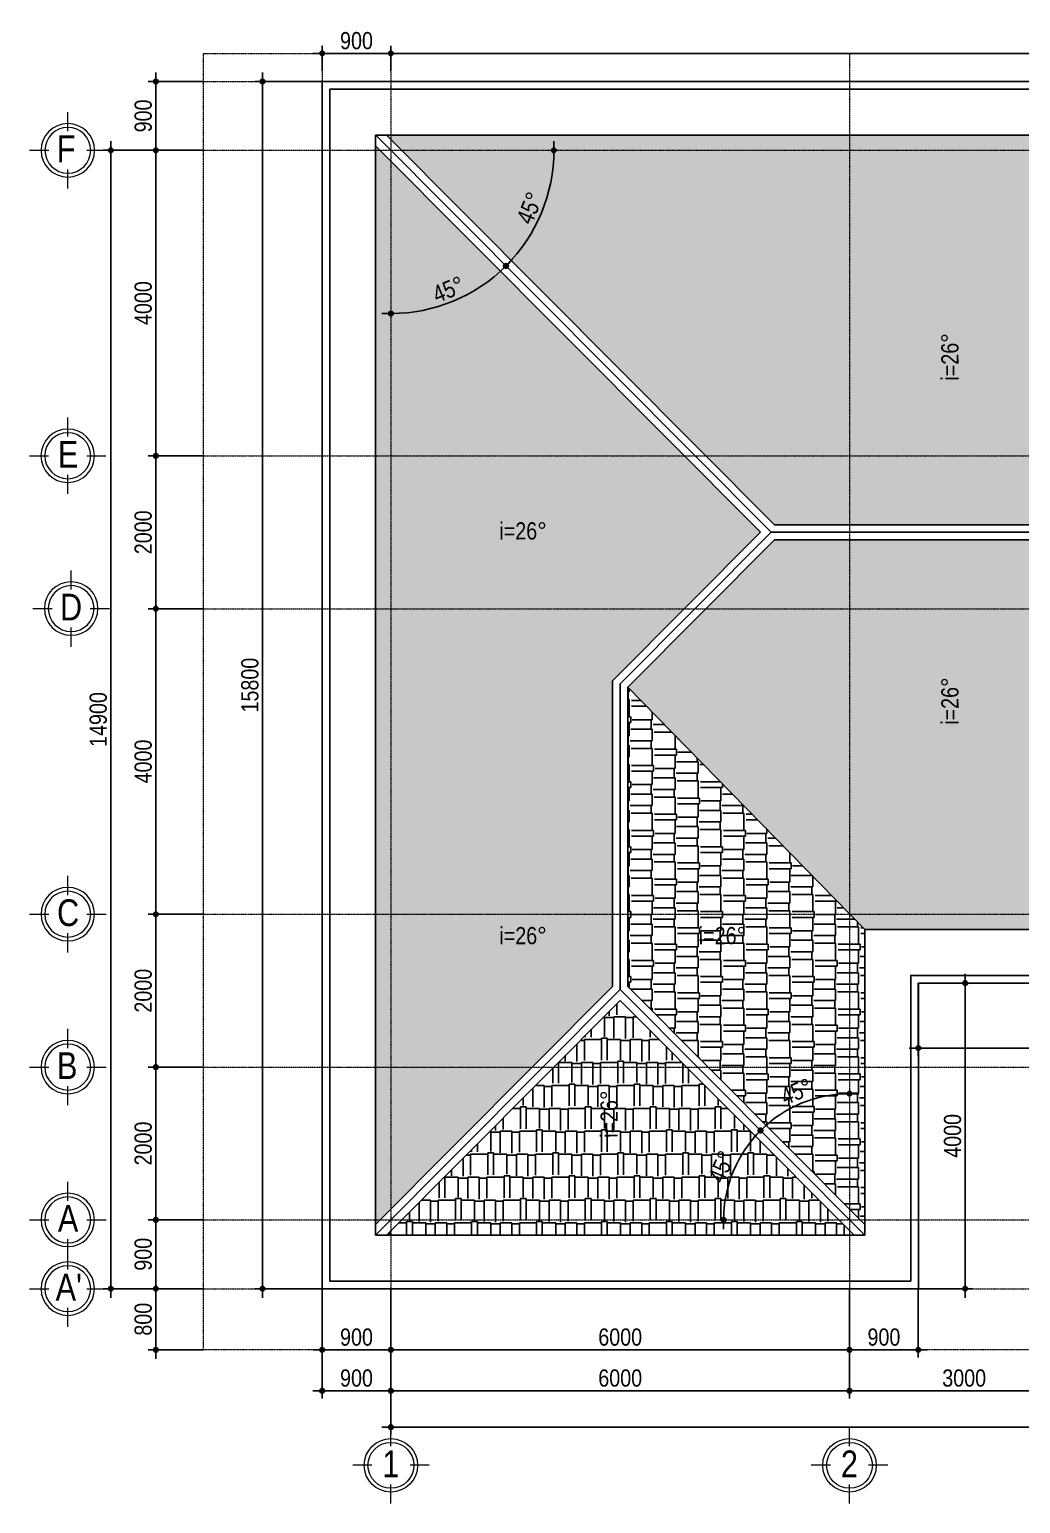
# Model space of a CAD drawing. Extents: x -79995 to 347433, y -157641 to 104789.
# Drawn here: x -17830 to -4865, y 85495 to 104789 of the extents above; entities that cross this region are included whole.
import ezdxf
from ezdxf.enums import TextEntityAlignment as Align

# ---------------------------------------------------------------- set-up
doc = ezdxf.new("R2010")
doc.units = 0
doc.linetypes.add('ACAD_ISO10W100', pattern=[18, 12, -3, 0, -3])
doc.layers.get('0').update_dxf_attribs({"color": 255, "linetype": 'CONTINUOUS'})
doc.layers.get('DEFPOINTS').update_dxf_attribs({"linetype": 'CONTINUOUS'})
for name, color, linetype in [('009', 251, 'CONTINUOUS'), ('DIM', 1, 'CONTINUOUS'), ('HATCHNGOI', 22, 'CONTINUOUS'), ('TAGS', 60, 'CONTINUOUS'), ('TEXT', 7, 'CONTINUOUS'), ('TUONG', 131, 'CONTINUOUS')]:
    doc.layers.add(name, color=color, linetype=linetype)
for name, color, linetype, lineweight in [('NET-THAY', 2, 'CONTINUOUS', 13), ('TEN TRUC', 3, 'CONTINUOUS', 18), ('TRUC', 24, 'CONTINUOUS', 0)]:
    doc.layers.add(name, color=color, linetype=linetype, lineweight=lineweight)
doc.styles.add('HEL-CONDENSE', font='')
doc.styles.add('HELVECONDENSE', font='')
doc.styles.get("Standard").update_dxf_attribs({"font": '', "height": 25})
doc.styles.add('VNI-HELVE-CONDENSEN', font='')
doc.styles.get('HEL-CONDENSE').set_extended_font_data('VNI-Helve-Condense')
doc.styles.get('HELVECONDENSE').set_extended_font_data('VNI-Helve-Condense')
doc.styles.get('Standard').set_extended_font_data('VNI-Helve-Condense')
doc.styles.get('VNI-HELVE-CONDENSEN').set_extended_font_data('VNI-Helve-Condense')
doc.dimstyles.new('D100', dxfattribs={"dimtxt": 225, "dimasz": 1.2, "dimexe": 100, "dimexo": 0, "dimgap": 50, "dimtad": 1, "dimdec": 0, "dimzin": 13, "dimdsep": 46, "dimtxsty": 'HEL-CONDENSE', "dimblk": 'D50', "dimcen": 0, "dimclrd": 1, "dimclre": 1, "dimclrt": 7, "dimadec": 0, "dimazin": 0, "dimtfac": 1, "dimtdec": 0, "dimtmove": 0, "dimatfit": 3, "dimldrblk": 'D50', "dimfxl": 1, "dimtolj": 1, "dimtzin": 13, "dimarcsym": 0})
doc.dimstyles.get("Standard").update_dxf_attribs({"dimtxt": 0.18, "dimasz": 0.18, "dimexe": 0.18, "dimexo": 0.0625, "dimgap": 0.09, "dimtad": 0, "dimtih": 1, "dimtoh": 1, "dimdec": 4, "dimzin": 0, "dimdsep": 46, "dimtxsty": 'Standard', "dimcen": 0.09, "dimadec": 0, "dimazin": 0, "dimtfac": 1, "dimtdec": 4, "dimtofl": 0, "dimtmove": 0, "dimatfit": 3, "dimfxl": 1, "dimtolj": 1, "dimtzin": 0, "dimarcsym": 0})
pattern_1 = [(180, (-1056383.75, 357066.5), (-637.5, -300), [150, -125, 175, -75, 225, -100]), (180, (-1056533.75, 357054), (-637.5, -300), [125, -475, 100, -150]), (180, (-1056833.75, 357085.24), (-637.5, -300), [75, -775]), (270, (-1056383.75, 357066.5), (212.5, -300), [287.5, -912.5]), (270, (-1056533.75, 357066.5), (212.5, -300), [281.25, -918.75]), (270, (-1056658.75, 357066.5), (212.5, -300), [262.5, -937.5]), (270, (-1056833.75, 357085.24), (212.5, -300), [287.5, -912.5]), (270, (-1056908.75, 357085.24), (212.5, -300), [287.5, -912.5]), (270, (-1057133.75, 357066.5), (212.5, -300), [275, -925])]
pattern_2 = [(90, (-1056383.75, 357066.5), (-300, 637.5), [150, -125, 175, -75, 225, -100]), (90, (-1056396.25, 357216.5), (-300, 637.5), [125, -475, 100, -150]), (90, (-1056365, 357516.5), (-300, 637.5), [75, -775]), (180, (-1056383.75, 357066.5), (-300, -212.5), [287.5, -912.5]), (180, (-1056383.75, 357216.5), (-300, -212.5), [281.25, -918.75]), (180, (-1056383.75, 357341.5), (-300, -212.5), [262.5, -937.5]), (180, (-1056365, 357516.5), (-300, -212.5), [287.5, -912.5]), (180, (-1056365, 357591.5), (-300, -212.5), [287.5, -912.5]), (180, (-1056383.75, 357816.5), (-300, -212.5), [275, -925])]

# ---------------------------------------------------------------- blocks, each defined once
blk = doc.blocks.new('D50')
at = {"layer": 'DIM'}
blk.add_hatch(color=256, dxfattribs=at).paths.add_polyline_path([(25, 0, 1), (-25, 0, 1)])
blk.add_line((25, 0), (100, 0), dxfattribs=at)
blk.add_circle((0, 0), 25, dxfattribs=at)
blk = doc.blocks.new('*D378')
at = {"layer": 'DEFPOINTS', "color": 0, "transparency": 16777216}
for p in [(-13102, 87616), (-7102, 87616), (-7102, 86971)]:
    blk.add_point(p, dxfattribs=at)
at = {"layer": 'DIM', "color": 1, "lineweight": -2, "transparency": 16777216}
for p, q in [((-13102, 87616), (-13102, 86871)), ((-7102, 87616), (-7102, 86871)), ((-13100, 86971), (-7103, 86971))]:
    blk.add_line(p, q, dxfattribs=at)
at = {"layer": 'DIM', "color": 1, "lineweight": -2, "transparency": 16777216, "xscale": 1.199999999999999, "yscale": 1.199999999999999, "zscale": 1.199999999999999, "rotation": 180}
blk.add_blockref('D50', (-13102, 86971), dxfattribs=at)
at = {"layer": 'DIM', "color": 1, "lineweight": -2, "transparency": 16777216, "xscale": 1.199999999999999, "yscale": 1.199999999999999, "zscale": 1.199999999999999}
blk.add_blockref('D50', (-7102, 86971), dxfattribs=at)
at = {"layer": 'DIM', "color": 7, "transparency": 16777216, "insert": (-10102, 87136), "char_height": 225, "attachment_point": 5, "style": 'HEL-CONDENSE'}
blk.add_mtext('\\A1;6000', dxfattribs=at)
blk = doc.blocks.new('*D379')
at = {"layer": 'DEFPOINTS', "color": 0, "transparency": 16777216}
for p in [(-7102, 87616), (-4102, 87616), (-4102, 86971)]:
    blk.add_point(p, dxfattribs=at)
at = {"layer": 'DIM', "color": 1, "lineweight": -2, "transparency": 16777216}
for p, q in [((-7102, 87616), (-7102, 86871)), ((-4102, 87616), (-4102, 86871)), ((-7100, 86971), (-4103, 86971))]:
    blk.add_line(p, q, dxfattribs=at)
at = {"layer": 'DIM', "color": 1, "lineweight": -2, "transparency": 16777216, "xscale": 1.199999999999999, "yscale": 1.199999999999999, "zscale": 1.199999999999999, "rotation": 180}
blk.add_blockref('D50', (-7102, 86971), dxfattribs=at)
at = {"layer": 'DIM', "color": 1, "lineweight": -2, "transparency": 16777216, "xscale": 1.199999999999999, "yscale": 1.199999999999999, "zscale": 1.199999999999999}
blk.add_blockref('D50', (-4102, 86971), dxfattribs=at)
at = {"layer": 'DIM', "color": 7, "transparency": 16777216, "insert": (-5602, 87136), "char_height": 225, "attachment_point": 5, "style": 'HEL-CONDENSE'}
blk.add_mtext('\\A1;3000', dxfattribs=at)
blk = doc.blocks.new('*D385')
at = {"layer": 'DEFPOINTS', "color": 0, "transparency": 16777216}
for p in [(-13102, 87616), (19898, 87616), (19898, 86495)]:
    blk.add_point(p, dxfattribs=at)
at = {"layer": 'DIM', "color": 1, "lineweight": -2, "transparency": 16777216}
for p, q in [((-13102, 87616), (-13102, 86395)), ((19898, 87616), (19898, 86395)), ((-13100, 86495), (19897, 86495))]:
    blk.add_line(p, q, dxfattribs=at)
at = {"layer": 'DIM', "color": 1, "lineweight": -2, "transparency": 16777216, "xscale": 1.199999999999999, "yscale": 1.199999999999999, "zscale": 1.199999999999999, "rotation": 180}
blk.add_blockref('D50', (-13102, 86495), dxfattribs=at)
at = {"layer": 'DIM', "color": 1, "lineweight": -2, "transparency": 16777216, "xscale": 1.199999999999999, "yscale": 1.199999999999999, "zscale": 1.199999999999999}
blk.add_blockref('D50', (19898, 86495), dxfattribs=at)
at = {"layer": 'DIM', "color": 7, "transparency": 16777216, "insert": (3398, 86660), "char_height": 225, "attachment_point": 5, "style": 'HEL-CONDENSE'}
blk.add_mtext('\\A1;33000', dxfattribs=at)
blk = doc.blocks.new('A$C206177D3')
at = {"layer": 'TEN TRUC', "ltscale": 1000}
for p, q in [((-37, 240), (-37, 490)), ((-287, -10), (-537, -10)), ((463, -10), (213, -10)), ((-37, -510), (-37, -260))]:
    blk.add_line(p, q, dxfattribs=at)
blk.add_circle((-37, -10), 350, dxfattribs=at)
at = {"layer": 'TEN TRUC', "color": 254, "ltscale": 1000}
blk.add_circle((-37, -10), 300, dxfattribs=at)
blk = doc.blocks.new('*D386')
at = {"layer": 'DEFPOINTS', "color": 0, "transparency": 16777216}
for p in [(-15556, 103207), (-16177, 99207), (-15556, 99207)]:
    blk.add_point(p, dxfattribs=at)
at = {"layer": 'DIM', "color": 1, "lineweight": -2, "transparency": 16777216}
for p, q in [((-15556, 103207), (-16277, 103207)), ((-16177, 103206), (-16177, 99208)), ((-15556, 99207), (-16277, 99207))]:
    blk.add_line(p, q, dxfattribs=at)
at = {"layer": 'DIM', "color": 1, "lineweight": -2, "transparency": 16777216, "xscale": 1.199999999999999, "yscale": 1.199999999999999, "zscale": 1.199999999999999}
for p, rotation in [((-16177, 103207), 90), ((-16177, 99207), 270)]:
    blk.add_blockref('D50', p, dxfattribs=dict(at, rotation=rotation))
at = {"layer": 'DIM', "color": 7, "transparency": 16777216, "insert": (-16342, 101207), "char_height": 225, "attachment_point": 5, "rotation": 90, "style": 'HEL-CONDENSE'}
blk.add_mtext('\\A1;4000', dxfattribs=at)
blk = doc.blocks.new('*D387')
at = {"layer": 'DEFPOINTS', "color": 0, "transparency": 16777216}
for p in [(-15556, 99207), (-16177, 97207), (-15556, 97207)]:
    blk.add_point(p, dxfattribs=at)
at = {"layer": 'DIM', "color": 1, "lineweight": -2, "transparency": 16777216}
for p, q in [((-15556, 99207), (-16277, 99207)), ((-16177, 99206), (-16177, 97208)), ((-15556, 97207), (-16277, 97207))]:
    blk.add_line(p, q, dxfattribs=at)
at = {"layer": 'DIM', "color": 1, "lineweight": -2, "transparency": 16777216, "xscale": 1.199999999999999, "yscale": 1.199999999999999, "zscale": 1.199999999999999}
for p, rotation in [((-16177, 99207), 90), ((-16177, 97207), 270)]:
    blk.add_blockref('D50', p, dxfattribs=dict(at, rotation=rotation))
at = {"layer": 'DIM', "color": 7, "transparency": 16777216, "insert": (-16342, 98207), "char_height": 225, "attachment_point": 5, "rotation": 90, "style": 'HEL-CONDENSE'}
blk.add_mtext('\\A1;2000', dxfattribs=at)
blk = doc.blocks.new('*D388')
at = {"layer": 'DEFPOINTS', "color": 0, "transparency": 16777216}
for p in [(-15556, 97207), (-16177, 93207), (-15556, 93207)]:
    blk.add_point(p, dxfattribs=at)
at = {"layer": 'DIM', "color": 1, "lineweight": -2, "transparency": 16777216}
for p, q in [((-15556, 97207), (-16277, 97207)), ((-16177, 97206), (-16177, 93208)), ((-15556, 93207), (-16277, 93207))]:
    blk.add_line(p, q, dxfattribs=at)
at = {"layer": 'DIM', "color": 1, "lineweight": -2, "transparency": 16777216, "xscale": 1.199999999999999, "yscale": 1.199999999999999, "zscale": 1.199999999999999}
for p, rotation in [((-16177, 97207), 90), ((-16177, 93207), 270)]:
    blk.add_blockref('D50', p, dxfattribs=dict(at, rotation=rotation))
at = {"layer": 'DIM', "color": 7, "transparency": 16777216, "insert": (-16342, 95207), "char_height": 225, "attachment_point": 5, "rotation": 90, "style": 'HEL-CONDENSE'}
blk.add_mtext('\\A1;4000', dxfattribs=at)
blk = doc.blocks.new('*D389')
at = {"layer": 'DEFPOINTS', "color": 0, "transparency": 16777216}
for p in [(-15556, 93207), (-16177, 91207), (-15556, 91207)]:
    blk.add_point(p, dxfattribs=at)
at = {"layer": 'DIM', "color": 1, "lineweight": -2, "transparency": 16777216}
for p, q in [((-15556, 93207), (-16277, 93207)), ((-16177, 93206), (-16177, 91208)), ((-15556, 91207), (-16277, 91207))]:
    blk.add_line(p, q, dxfattribs=at)
at = {"layer": 'DIM', "color": 1, "lineweight": -2, "transparency": 16777216, "xscale": 1.199999999999999, "yscale": 1.199999999999999, "zscale": 1.199999999999999}
for p, rotation in [((-16177, 93207), 90), ((-16177, 91207), 270)]:
    blk.add_blockref('D50', p, dxfattribs=dict(at, rotation=rotation))
at = {"layer": 'DIM', "color": 7, "transparency": 16777216, "insert": (-16342, 92207), "char_height": 225, "attachment_point": 5, "rotation": 90, "style": 'HEL-CONDENSE'}
blk.add_mtext('\\A1;2000', dxfattribs=at)
blk = doc.blocks.new('*D390')
at = {"layer": 'DEFPOINTS', "color": 0, "transparency": 16777216}
for p in [(-16765, 103207), (-15556, 103207), (-15556, 88307)]:
    blk.add_point(p, dxfattribs=at)
at = {"layer": 'DIM', "color": 1, "lineweight": -2, "transparency": 16777216}
for p, q in [((-15556, 103207), (-16865, 103207)), ((-16765, 88308), (-16765, 103206)), ((-15556, 88307), (-16865, 88307))]:
    blk.add_line(p, q, dxfattribs=at)
at = {"layer": 'DIM', "color": 1, "lineweight": -2, "transparency": 16777216, "xscale": 1.199999999999999, "yscale": 1.199999999999999, "zscale": 1.199999999999999}
for p, rotation in [((-16765, 103207), 90), ((-16765, 88307), 270)]:
    blk.add_blockref('D50', p, dxfattribs=dict(at, rotation=rotation))
at = {"layer": 'DIM', "color": 7, "transparency": 16777216, "insert": (-16930, 95757), "char_height": 225, "attachment_point": 5, "rotation": 90, "style": 'HEL-CONDENSE'}
blk.add_mtext('\\A1;14900', dxfattribs=at)
blk = doc.blocks.new('*D391')
at = {"layer": 'DEFPOINTS', "color": 0, "transparency": 16777216}
for p in [(-15556, 91207), (-16177, 89207), (-15556, 89207)]:
    blk.add_point(p, dxfattribs=at)
at = {"layer": 'DIM', "color": 1, "lineweight": -2, "transparency": 16777216}
for p, q in [((-15556, 91207), (-16277, 91207)), ((-16177, 91206), (-16177, 89208)), ((-15556, 89207), (-16277, 89207))]:
    blk.add_line(p, q, dxfattribs=at)
at = {"layer": 'DIM', "color": 1, "lineweight": -2, "transparency": 16777216, "xscale": 1.199999999999999, "yscale": 1.199999999999999, "zscale": 1.199999999999999}
for p, rotation in [((-16177, 91207), 90), ((-16177, 89207), 270)]:
    blk.add_blockref('D50', p, dxfattribs=dict(at, rotation=rotation))
at = {"layer": 'DIM', "color": 7, "transparency": 16777216, "insert": (-16342, 90207), "char_height": 225, "attachment_point": 5, "rotation": 90, "style": 'HEL-CONDENSE'}
blk.add_mtext('\\A1;2000', dxfattribs=at)
blk = doc.blocks.new('*D392')
at = {"layer": 'DEFPOINTS', "color": 0, "transparency": 16777216}
for p in [(-15556, 89207), (-16177, 88307), (-15556, 88307)]:
    blk.add_point(p, dxfattribs=at)
at = {"layer": 'DIM', "color": 1, "lineweight": -2, "transparency": 16777216}
for p, q in [((-15556, 89207), (-16277, 89207)), ((-16177, 89206), (-16177, 88308)), ((-15556, 88307), (-16277, 88307))]:
    blk.add_line(p, q, dxfattribs=at)
at = {"layer": 'DIM', "color": 1, "lineweight": -2, "transparency": 16777216, "xscale": 1.199999999999999, "yscale": 1.199999999999999, "zscale": 1.199999999999999}
for p, rotation in [((-16177, 89207), 90), ((-16177, 88307), 270)]:
    blk.add_blockref('D50', p, dxfattribs=dict(at, rotation=rotation))
at = {"layer": 'DIM', "color": 7, "transparency": 16777216, "insert": (-16342, 88757), "char_height": 225, "attachment_point": 5, "rotation": 90, "style": 'HEL-CONDENSE'}
blk.add_mtext('\\A1;900', dxfattribs=at)
blk = doc.blocks.new('*D393')
at = {"layer": 'DEFPOINTS', "color": 0, "transparency": 16777216}
for p in [(-15556, 88307), (-16177, 87507), (-15556, 87507)]:
    blk.add_point(p, dxfattribs=at)
at = {"layer": 'DIM', "color": 1, "lineweight": -2, "transparency": 16777216}
for p, q in [((-15556, 88307), (-16277, 88307)), ((-16177, 88306), (-16177, 87508)), ((-15556, 87507), (-16277, 87507))]:
    blk.add_line(p, q, dxfattribs=at)
at = {"layer": 'DIM', "color": 1, "lineweight": -2, "transparency": 16777216, "xscale": 1.199999999999999, "yscale": 1.199999999999999, "zscale": 1.199999999999999}
for p, rotation in [((-16177, 88307), 90), ((-16177, 87507), 270)]:
    blk.add_blockref('D50', p, dxfattribs=dict(at, rotation=rotation))
at = {"layer": 'DIM', "color": 7, "transparency": 16777216, "insert": (-16342, 87907), "char_height": 225, "attachment_point": 5, "rotation": 90, "style": 'HEL-CONDENSE'}
blk.add_mtext('\\A1;800', dxfattribs=at)
blk = doc.blocks.new('*D394')
at = {"layer": 'DEFPOINTS', "color": 0, "transparency": 16777216}
for p in [(-16177, 104107), (-15556, 104107), (-15556, 103207)]:
    blk.add_point(p, dxfattribs=at)
at = {"layer": 'DIM', "color": 1, "lineweight": -2, "transparency": 16777216}
for p, q in [((-15556, 104107), (-16277, 104107)), ((-16177, 103208), (-16177, 104106)), ((-15556, 103207), (-16277, 103207))]:
    blk.add_line(p, q, dxfattribs=at)
at = {"layer": 'DIM', "color": 1, "lineweight": -2, "transparency": 16777216, "xscale": 1.199999999999999, "yscale": 1.199999999999999, "zscale": 1.199999999999999}
for p, rotation in [((-16177, 104107), 90), ((-16177, 103207), 270)]:
    blk.add_blockref('D50', p, dxfattribs=dict(at, rotation=rotation))
at = {"layer": 'DIM', "color": 7, "transparency": 16777216, "insert": (-16342, 103657), "char_height": 225, "attachment_point": 5, "rotation": 90, "style": 'HEL-CONDENSE'}
blk.add_mtext('\\A1;900', dxfattribs=at)
blk = doc.blocks.new('*D395')
at = {"layer": 'DEFPOINTS', "color": 0, "transparency": 16777216}
for p in [(-14002, 87507), (-13102, 87507), (-13102, 86971)]:
    blk.add_point(p, dxfattribs=at)
at = {"layer": 'DIM', "color": 1, "lineweight": -2, "transparency": 16777216}
for p, q in [((-14002, 87507), (-14002, 86871)), ((-13102, 87507), (-13102, 86871)), ((-14000, 86971), (-13103, 86971))]:
    blk.add_line(p, q, dxfattribs=at)
at = {"layer": 'DIM', "color": 1, "lineweight": -2, "transparency": 16777216, "xscale": 1.199999999999999, "yscale": 1.199999999999999, "zscale": 1.199999999999999, "rotation": 180}
blk.add_blockref('D50', (-14002, 86971), dxfattribs=at)
at = {"layer": 'DIM', "color": 1, "lineweight": -2, "transparency": 16777216, "xscale": 1.199999999999999, "yscale": 1.199999999999999, "zscale": 1.199999999999999}
blk.add_blockref('D50', (-13102, 86971), dxfattribs=at)
at = {"layer": 'DIM', "color": 7, "transparency": 16777216, "insert": (-13552, 87136), "char_height": 225, "attachment_point": 5, "style": 'HEL-CONDENSE'}
blk.add_mtext('\\A1;900', dxfattribs=at)
blk = doc.blocks.new('*D497')
at = {"layer": 'DEFPOINTS', "color": 0, "transparency": 16777216}
for p in [(19898, 104476), (-13102, 104242), (19898, 104242)]:
    blk.add_point(p, dxfattribs=at)
at = {"layer": 'DIM', "color": 1, "lineweight": -2, "transparency": 16777216}
for p, q in [((-13102, 104242), (-13102, 104576)), ((19898, 104242), (19898, 104576)), ((-13100, 104476), (19897, 104476))]:
    blk.add_line(p, q, dxfattribs=at)
at = {"layer": 'DIM', "color": 1, "lineweight": -2, "transparency": 16777216, "xscale": 1.199999999999999, "yscale": 1.199999999999999, "zscale": 1.199999999999999, "rotation": 180}
blk.add_blockref('D50', (-13102, 104476), dxfattribs=at)
at = {"layer": 'DIM', "color": 1, "lineweight": -2, "transparency": 16777216, "xscale": 1.199999999999999, "yscale": 1.199999999999999, "zscale": 1.199999999999999}
blk.add_blockref('D50', (19898, 104476), dxfattribs=at)
at = {"layer": 'DIM', "color": 7, "transparency": 16777216, "insert": (3398, 104641), "char_height": 225, "attachment_point": 5, "style": 'HEL-CONDENSE'}
blk.add_mtext('\\A1;33000', dxfattribs=at)
blk = doc.blocks.new('*D519')
at = {"layer": 'DEFPOINTS', "color": 0, "linetype": 'Continuous', "transparency": 16777216}
for p in [(-14002, 104476), (-14002, 104242), (-13102, 104242)]:
    blk.add_point(p, dxfattribs=at)
at = {"layer": 'DIM', "color": 1, "linetype": 'Continuous', "lineweight": -2, "transparency": 16777216}
for p, q in [((-14002, 104242), (-14002, 104576)), ((-13102, 104242), (-13102, 104576)), ((-13103, 104476), (-14000, 104476))]:
    blk.add_line(p, q, dxfattribs=at)
at = {"layer": 'DIM', "color": 1, "linetype": 'Continuous', "lineweight": -2, "transparency": 16777216, "xscale": 1.199999999999999, "yscale": 1.199999999999999, "zscale": 1.199999999999999, "rotation": 180}
blk.add_blockref('D50', (-14002, 104476), dxfattribs=at)
at = {"layer": 'DIM', "color": 1, "linetype": 'Continuous', "lineweight": -2, "transparency": 16777216, "xscale": 1.199999999999999, "yscale": 1.199999999999999, "zscale": 1.199999999999999}
blk.add_blockref('D50', (-13102, 104476), dxfattribs=at)
at = {"layer": 'DIM', "color": 7, "linetype": 'Continuous', "transparency": 16777216, "insert": (-13552, 104641), "char_height": 225, "attachment_point": 5, "style": 'HEL-CONDENSE'}
blk.add_mtext('\\A1;900', dxfattribs=at)
blk = doc.blocks.new('*D523')
at = {"layer": 'DEFPOINTS', "color": 0, "linetype": 'Continuous', "transparency": 16777216}
for p in [(-14002, 88307), (-13102, 88307), (-13102, 87507)]:
    blk.add_point(p, dxfattribs=at)
at = {"layer": 'DIM', "color": 1, "linetype": 'Continuous', "lineweight": -2, "transparency": 16777216}
for p, q in [((-14002, 88307), (-14002, 87407)), ((-13102, 88307), (-13102, 87407)), ((-14000, 87507), (-13103, 87507))]:
    blk.add_line(p, q, dxfattribs=at)
at = {"layer": 'DIM', "color": 1, "linetype": 'Continuous', "lineweight": -2, "transparency": 16777216, "xscale": 1.199999999999999, "yscale": 1.199999999999999, "zscale": 1.199999999999999, "rotation": 180}
blk.add_blockref('D50', (-14002, 87507), dxfattribs=at)
at = {"layer": 'DIM', "color": 1, "linetype": 'Continuous', "lineweight": -2, "transparency": 16777216, "xscale": 1.199999999999999, "yscale": 1.199999999999999, "zscale": 1.199999999999999}
blk.add_blockref('D50', (-13102, 87507), dxfattribs=at)
at = {"layer": 'DIM', "color": 7, "linetype": 'Continuous', "transparency": 16777216, "insert": (-13552, 87672), "char_height": 225, "attachment_point": 5, "style": 'HEL-CONDENSE'}
blk.add_mtext('\\A1;900', dxfattribs=at)
blk = doc.blocks.new('*D524')
at = {"layer": 'DEFPOINTS', "color": 0, "linetype": 'Continuous', "transparency": 16777216}
for p in [(-13102, 88307), (-7102, 88307), (-7102, 87507)]:
    blk.add_point(p, dxfattribs=at)
at = {"layer": 'DIM', "color": 1, "linetype": 'Continuous', "lineweight": -2, "transparency": 16777216}
for p, q in [((-13102, 88307), (-13102, 87407)), ((-7102, 88307), (-7102, 87407)), ((-13100, 87507), (-7103, 87507))]:
    blk.add_line(p, q, dxfattribs=at)
at = {"layer": 'DIM', "color": 1, "linetype": 'Continuous', "lineweight": -2, "transparency": 16777216, "xscale": 1.199999999999999, "yscale": 1.199999999999999, "zscale": 1.199999999999999, "rotation": 180}
blk.add_blockref('D50', (-13102, 87507), dxfattribs=at)
at = {"layer": 'DIM', "color": 1, "linetype": 'Continuous', "lineweight": -2, "transparency": 16777216, "xscale": 1.199999999999999, "yscale": 1.199999999999999, "zscale": 1.199999999999999}
blk.add_blockref('D50', (-7102, 87507), dxfattribs=at)
at = {"layer": 'DIM', "color": 7, "linetype": 'Continuous', "transparency": 16777216, "insert": (-10102, 87672), "char_height": 225, "attachment_point": 5, "style": 'HEL-CONDENSE'}
blk.add_mtext('\\A1;6000', dxfattribs=at)
blk = doc.blocks.new('*D525')
at = {"layer": 'DEFPOINTS', "color": 0, "linetype": 'Continuous', "transparency": 16777216}
for p in [(-7102, 88307), (-6202, 88307), (-6202, 87507)]:
    blk.add_point(p, dxfattribs=at)
at = {"layer": 'DIM', "color": 1, "linetype": 'Continuous', "lineweight": -2, "transparency": 16777216}
for p, q in [((-7102, 88307), (-7102, 87407)), ((-6202, 88307), (-6202, 87407)), ((-7100, 87507), (-6203, 87507))]:
    blk.add_line(p, q, dxfattribs=at)
at = {"layer": 'DIM', "color": 1, "linetype": 'Continuous', "lineweight": -2, "transparency": 16777216, "xscale": 1.199999999999999, "yscale": 1.199999999999999, "zscale": 1.199999999999999, "rotation": 180}
blk.add_blockref('D50', (-7102, 87507), dxfattribs=at)
at = {"layer": 'DIM', "color": 1, "linetype": 'Continuous', "lineweight": -2, "transparency": 16777216, "xscale": 1.199999999999999, "yscale": 1.199999999999999, "zscale": 1.199999999999999}
blk.add_blockref('D50', (-6202, 87507), dxfattribs=at)
at = {"layer": 'DIM', "color": 7, "linetype": 'Continuous', "transparency": 16777216, "insert": (-6652, 87672), "char_height": 225, "attachment_point": 5, "style": 'HEL-CONDENSE'}
blk.add_mtext('\\A1;900', dxfattribs=at)
blk = doc.blocks.new('*D532')
at = {"layer": 'DEFPOINTS', "color": 0, "linetype": 'Continuous', "transparency": 16777216}
for p in [(20097, 103407), (-15556, 103207), (22215, 103207), (17851, 102657), (14923, 98207)]:
    blk.add_point(p, dxfattribs=at)
at = {"layer": 'DIM', "color": 1, "linetype": 'Continuous', "lineweight": -2, "transparency": 16777216}
blk.add_arc((19898, 103207), 2120, 180.0324, 225.1077, dxfattribs=at)
at = {"layer": 'DIM', "color": 1, "linetype": 'Continuous', "lineweight": -2, "transparency": 16777216, "xscale": 1.199999999999999, "yscale": 1.199999999999999, "zscale": 1.199999999999999}
for p, rotation in [((17779, 103207), 90.01621730509545), ((18403, 101704), 315.1238698962329)]:
    blk.add_blockref('D50', p, dxfattribs=dict(at, rotation=rotation))
at = {"layer": 'DIM', "color": 7, "linetype": 'Continuous', "transparency": 16777216, "insert": (18093, 102457), "char_height": 225, "attachment_point": 5, "rotation": 292.57, "style": 'HEL-CONDENSE'}
blk.add_mtext('\\A1;45°', dxfattribs=at)
blk = doc.blocks.new('*D533')
at = {"layer": 'DEFPOINTS', "color": 0, "linetype": 'Continuous', "transparency": 16777216}
for p in [(-13301, 103407), (-15556, 103207), (22215, 103207), (-11256, 102138), (-8126, 98207)]:
    blk.add_point(p, dxfattribs=at)
at = {"layer": 'DIM', "color": 1, "linetype": 'Continuous', "lineweight": -2, "transparency": 16777216}
blk.add_arc((-13102, 103207), 2133, 314.8922, 359.9678, dxfattribs=at)
at = {"layer": 'DIM', "color": 1, "linetype": 'Continuous', "lineweight": -2, "transparency": 16777216, "xscale": 1.199999999999999, "yscale": 1.199999999999999, "zscale": 1.199999999999999}
for p, rotation in [((-10969, 103207), 89.98388093189483), ((-11597, 101695), 224.8760318667781)]:
    blk.add_blockref('D50', p, dxfattribs=dict(at, rotation=rotation))
at = {"layer": 'DIM', "color": 7, "linetype": 'Continuous', "transparency": 16777216, "insert": (-11284, 102452), "char_height": 225, "attachment_point": 5, "rotation": 67.43, "style": 'HEL-CONDENSE'}
blk.add_mtext('\\A1;45°', dxfattribs=at)
blk = doc.blocks.new('*D534')
at = {"layer": 'DEFPOINTS', "color": 0, "linetype": 'Continuous', "transparency": 16777216}
for p in [(-13102, 104476), (-13301, 103407), (-12550, 101143), (-8126, 98207), (-13102, 87507)]:
    blk.add_point(p, dxfattribs=at)
at = {"layer": 'DIM', "color": 1, "linetype": 'Continuous', "lineweight": -2, "transparency": 16777216}
blk.add_arc((-13102, 103207), 2136, 270.0322, 314.8277, dxfattribs=at)
at = {"layer": 'DIM', "color": 1, "linetype": 'Continuous', "lineweight": -2, "transparency": 16777216, "xscale": 1.199999999999999, "yscale": 1.199999999999999, "zscale": 1.199999999999999}
for p, rotation in [((-11595, 101693), 44.84381943961098), ((-13102, 101071), 180.0160933590621)]:
    blk.add_blockref('D50', p, dxfattribs=dict(at, rotation=rotation))
at = {"layer": 'DIM', "color": 7, "linetype": 'Continuous', "transparency": 16777216, "insert": (-12349, 101385), "char_height": 225, "attachment_point": 5, "rotation": 22.43, "style": 'HEL-CONDENSE'}
blk.add_mtext('\\A1;45°', dxfattribs=at)
blk = doc.blocks.new('*D535')
at = {"layer": 'DEFPOINTS', "color": 0, "linetype": 'Continuous', "transparency": 16777216}
for p in [(-10102, 92222), (-8527, 90033), (-15556, 89207), (22215, 89207), (-6902, 89006)]:
    blk.add_point(p, dxfattribs=at)
at = {"layer": 'DIM', "color": 1, "linetype": 'Continuous', "lineweight": -2, "transparency": 16777216}
blk.add_arc((-7102, 89207), 1648, 134.9016, 179.9583, dxfattribs=at)
at = {"layer": 'DIM', "color": 1, "linetype": 'Continuous', "lineweight": -2, "transparency": 16777216, "xscale": 1.199999999999999, "yscale": 1.199999999999999, "zscale": 1.199999999999999}
for p, rotation in [((-8264, 90375), 44.88077642419574), ((-8749, 89207), 269.9791363744756)]:
    blk.add_blockref('D50', p, dxfattribs=dict(at, rotation=rotation))
at = {"layer": 'DIM', "color": 7, "linetype": 'Continuous', "transparency": 16777216, "insert": (-8775, 89903), "char_height": 225, "attachment_point": 5, "rotation": 67.43, "style": 'HEL-CONDENSE'}
blk.add_mtext('\\A1;45°', dxfattribs=at)
blk = doc.blocks.new('*D536')
at = {"layer": 'DEFPOINTS', "color": 0, "linetype": 'Continuous', "transparency": 16777216}
for p in [(-7102, 104476), (-10102, 92222), (-7528, 90803), (-6902, 89006), (-7102, 87507)]:
    blk.add_point(p, dxfattribs=at)
at = {"layer": 'DIM', "color": 1, "linetype": 'Continuous', "lineweight": -2, "transparency": 16777216}
blk.add_arc((-7102, 89207), 1652, 90.0416, 134.8183, dxfattribs=at)
at = {"layer": 'DIM', "color": 1, "linetype": 'Continuous', "lineweight": -2, "transparency": 16777216, "xscale": 1.199999999999999, "yscale": 1.199999999999999, "zscale": 1.199999999999999}
for p, rotation in [((-7102, 90859), 0.02080796659496527), ((-8267, 90378), 224.8391048320762)]:
    blk.add_blockref('D50', p, dxfattribs=dict(at, rotation=rotation))
at = {"layer": 'DIM', "color": 7, "linetype": 'Continuous', "transparency": 16777216, "insert": (-7795, 90887), "char_height": 225, "attachment_point": 5, "rotation": 22.43, "style": 'HEL-CONDENSE'}
blk.add_mtext('\\A1;45°', dxfattribs=at)
blk = doc.blocks.new('*D537')
at = {"layer": 'DEFPOINTS', "color": 0, "linetype": 'Continuous', "transparency": 16777216}
for p in [(16898, 92222), (15848, 89731), (-15556, 89207), (22215, 89207), (13698, 89006)]:
    blk.add_point(p, dxfattribs=at)
at = {"layer": 'DIM', "color": 1, "linetype": 'Continuous', "lineweight": -2, "transparency": 16777216}
blk.add_arc((13898, 89207), 2019, 0.0341, 45.106, dxfattribs=at)
at = {"layer": 'DIM', "color": 1, "linetype": 'Continuous', "lineweight": -2, "transparency": 16777216, "xscale": 1.199999999999999, "yscale": 1.199999999999999, "zscale": 1.199999999999999}
for p, rotation in [((15323, 90638), 135.123061944268), ((15918, 89207), 270.0170252570587)]:
    blk.add_blockref('D50', p, dxfattribs=dict(at, rotation=rotation))
at = {"layer": 'DIM', "color": 7, "linetype": 'Continuous', "transparency": 16777216, "insert": (15915, 90045), "char_height": 225, "attachment_point": 5, "rotation": 292.57, "style": 'HEL-CONDENSE'}
blk.add_mtext('\\A1;45°', dxfattribs=at)
blk = doc.blocks.new('*D595')
at = {"layer": '009', "color": 1, "lineweight": -2, "transparency": 16777216}
for p, q in [((-14002, 104107), (-14881, 104107)), ((-14781, 104106), (-14781, 88308)), ((-14002, 88307), (-14881, 88307))]:
    blk.add_line(p, q, dxfattribs=at)
at = {"layer": 'DEFPOINTS', "color": 0, "transparency": 16777216}
for p in [(-14002, 104107), (-14781, 88307), (-14002, 88307)]:
    blk.add_point(p, dxfattribs=at)
at = {"layer": '009', "color": 1, "lineweight": -2, "transparency": 16777216, "xscale": 1.199999999999999, "yscale": 1.199999999999999, "zscale": 1.199999999999999}
for p, rotation in [((-14781, 104107), 90), ((-14781, 88307), 270)]:
    blk.add_blockref('D50', p, dxfattribs=dict(at, rotation=rotation))
at = {"layer": '009', "color": 7, "transparency": 16777216, "insert": (-14946, 96207), "char_height": 225, "attachment_point": 5, "rotation": 90, "style": 'HEL-CONDENSE'}
blk.add_mtext('\\A1;15800', dxfattribs=at)
blk = doc.blocks.new('*D596')
at = {"layer": '009', "color": 1, "lineweight": -2, "transparency": 16777216}
for p, q in [((-6202, 92307), (-5488, 92307)), ((-5588, 92306), (-5588, 88308)), ((-6202, 88307), (-5488, 88307))]:
    blk.add_line(p, q, dxfattribs=at)
at = {"layer": 'DEFPOINTS', "color": 0, "transparency": 16777216}
for p in [(-6202, 92307), (-6202, 88307), (-5588, 88307)]:
    blk.add_point(p, dxfattribs=at)
at = {"layer": '009', "color": 1, "lineweight": -2, "transparency": 16777216, "xscale": 1.199999999999999, "yscale": 1.199999999999999, "zscale": 1.199999999999999}
for p, rotation in [((-5588, 92307), 90), ((-5588, 88307), 270)]:
    blk.add_blockref('D50', p, dxfattribs=dict(at, rotation=rotation))
at = {"layer": '009', "color": 7, "transparency": 16777216, "insert": (-5753, 90307), "char_height": 225, "attachment_point": 5, "rotation": 90, "style": 'HEL-CONDENSE'}
blk.add_mtext('\\A1;4000', dxfattribs=at)
blk = doc.blocks.new('*D597')
at = {"layer": '009', "color": 1, "lineweight": -2, "transparency": 16777216}
for p, q in [((-6202, 92307), (-6202, 91354)), ((398, 92307), (398, 91354)), ((397, 91454), (-6200, 91454))]:
    blk.add_line(p, q, dxfattribs=at)
at = {"layer": 'DEFPOINTS', "color": 0, "transparency": 16777216}
for p in [(-6202, 92307), (398, 92307), (-6202, 91454)]:
    blk.add_point(p, dxfattribs=at)
at = {"layer": '009', "color": 1, "lineweight": -2, "transparency": 16777216, "xscale": 1.199999999999999, "yscale": 1.199999999999999, "zscale": 1.199999999999999, "rotation": 180}
blk.add_blockref('D50', (-6202, 91454), dxfattribs=at)
at = {"layer": '009', "color": 1, "lineweight": -2, "transparency": 16777216, "xscale": 1.199999999999999, "yscale": 1.199999999999999, "zscale": 1.199999999999999}
blk.add_blockref('D50', (398, 91454), dxfattribs=at)
at = {"layer": '009', "color": 7, "transparency": 16777216, "insert": (-2902, 91619), "char_height": 225, "attachment_point": 5, "style": 'HEL-CONDENSE'}
blk.add_mtext('\\A1;6600', dxfattribs=at)

msp = doc.modelspace()

# ---------------------------------------------------------------- hatches: boundary and pattern name
at = {"layer": 'HATCHNGOI'}
h = msp.add_hatch(dxfattribs=at)
h.set_pattern_fill('AR-RSHKE', color=14, scale=25, angle=90, style=0)
h.set_pattern_definition(pattern_2)
h.paths.add_polyline_path([(-8267.015, 98206.996), (-13301.548, 103266.208), (-13301.548, 89147.784), (-10201.548, 92262.98), (-10201.548, 96262.98)])
h = msp.add_hatch(dxfattribs=at)
h.set_pattern_fill('AR-RSHKE', color=34, scale=25, angle=180, style=0)
h.set_pattern_definition(pattern_1)
h.paths.add_polyline_path([(19956.4, 103406.996), (-13159.495, 103406.996), (-8084.373, 98306.996), (3398.452, 98306.996), (14881.278, 98306.996)])
h = msp.add_hatch(dxfattribs=at)
h.set_pattern_fill('AR-RSHKE', color=14, scale=25, angle=180, style=0)
h.set_pattern_definition(pattern_1)
h.paths.add_polyline_path([(3398.452, 96172.438), (6548.452, 93006.996), (13698.452, 93006.996), (16798.452, 96180.424), (14881.278, 98106.996), (7998.452, 98106.996), (-8084.373, 98106.996), (-10001.548, 96180.424), (-6901.548, 93006.996), (248.452, 93006.996)])
h = msp.add_hatch(dxfattribs=at)
h.set_pattern_fill('AR-RSHKE', color=34, scale=25, angle=90, style=0)
h.set_pattern_definition(pattern_2)
h.paths.add_polyline_path([(-6901.548, 93006.996), (-10001.548, 96180.424), (-10001.548, 92262.98), (-6901.548, 89147.784)])
h = msp.add_hatch(dxfattribs=at)
h.set_pattern_fill('AR-RSHKE', color=14, scale=25, angle=180, style=0)
h.set_pattern_definition(pattern_1)
h.paths.add_polyline_path([(-10101.548, 92079.934), (-13160.471, 89006.016), (-7042.625, 89006.016)])

# ---------------------------------------------------------------- linework, layer by layer
for points in [[(-5630.854, 101482.281, 0, 210, 0), (-5630.854, 100995.292, 0, 0, 0), (-5630.854, 99923.721, 0, 0, 0)], [(-12428.624, 98078.601, 0, 210, 0), (-11941.635, 98078.601, 0, 0, 0), (-10870.064, 98078.601, 0, 0, 0)], [(-5630.854, 94931.712, 0, 210, 0), (-5630.854, 95418.701, 0, 0, 0), (-5630.854, 96490.272, 0, 0, 0)], [(-12428.624, 92781.113, 0, 210, 0), (-11941.635, 92781.113, 0, 0, 0), (-10870.064, 92781.113, 0, 0, 0)], [(-7774.471, 92781.113, 0, 210, 0), (-8261.46, 92781.113, 0, 0, 0), (-9333.031, 92781.113, 0, 0, 0)], [(-10089.282, 89525.053, 0, 210, 0), (-10089.282, 90012.042, 0, 0, 0), (-10089.282, 91083.613, 0, 0, 0)]]:
    msp.add_lwpolyline(points, format="xyseb")
at = {"layer": 'NET-THAY', "linetype": 'ByBlock', "lineweight": -2}
for p, q in [((20798.452, 104106.996), (-14001.548, 104106.996)), ((-14001.548, 104106.996), (-14001.548, 88306.996)), ((20698.452, 104006.996), (-13901.548, 104006.996)), ((-13901.548, 104006.996), (-13901.548, 88406.996)), ((-13901.548, 88406.996), (-13901.548, 104006.996)), ((-13901.548, 104006.996), (20698.452, 104006.996)), ((-8267.015, 98206.996), (-13301.548, 103266.208)), ((-8084.373, 98306.996), (-13159.495, 103406.996)), ((-8084.373, 98306.996), (3398.452, 98306.996)), ((-8084.373, 98106.996), (-10001.548, 96180.424)), ((-8084.373, 98106.996), (7998.452, 98106.996)), ((-10001.548, 92262.98), (-10001.548, 96180.424)), ((-10001.548, 92262.98), (-6901.548, 89147.784)), ((-6301.548, 88406.996), (-6301.548, 92406.996)), ((-6301.548, 92406.996), (498.452, 92406.996)), ((498.452, 92406.996), (-6301.548, 92406.996)), ((-6301.548, 92406.996), (-6301.548, 88406.996)), ((-6201.548, 88306.996), (-6201.548, 92306.996)), ((-6201.548, 92306.996), (398.452, 92306.996)), ((-10101.548, 92079.934), (-13160.471, 89006.016)), ((-10101.548, 92079.934), (-7042.625, 89006.016)), ((-13901.548, 88406.996), (-6301.548, 88406.996)), ((-6301.548, 88406.996), (-13901.548, 88406.996)), ((-14001.548, 88306.996), (-6201.548, 88306.996))]:
    msp.add_line(p, q, dxfattribs=at)
for points in [[(-1201.548, 104006.996), (-13901.548, 104006.996), (-13901.548, 88406.996), (-6301.548, 88406.996), (-6301.548, 92406.996), (-1201.548, 92406.996)], [(-13301.548, 89147.784), (-10201.548, 92262.98), (-10201.548, 96262.98), (-8267.015, 98206.996)], [(3398.452, 98306.996), (-8084.373, 98306.996)]]:
    msp.add_lwpolyline(points, dxfattribs=at)
at = {"layer": 'TRUC', "linetype": 'ACAD_ISO10W100', "ltscale": 0.2}
msp.add_lwpolyline([(-15555.532, 104475.98), (22214.78, 104475.98), (22214.78, 87506.996), (-15555.532, 87506.996)], close=True, dxfattribs=at)
for points in [[(-14001.548, 104475.98), (-14001.548, 87506.996)], [(-13101.548, 104475.98), (-13101.548, 87506.996)], [(-7101.548, 104475.98), (-7101.548, 87506.996)], [(-15555.532, 104106.996), (22214.78, 104106.996)], [(-15555.532, 103206.996), (22214.78, 103206.996)], [(-15555.532, 99206.996), (22214.78, 99206.996)], [(-15555.532, 97206.996), (22214.78, 97206.996)], [(-15555.532, 93206.996), (22214.78, 93206.996)], [(-15555.532, 91206.996), (22214.78, 91206.996)], [(-15555.532, 89206.996), (22214.78, 89206.996)], [(-15555.532, 88306.996), (22214.78, 88306.996)]]:
    msp.add_lwpolyline(points, dxfattribs=at)
at = {"layer": 'TUONG'}
for p, q in [((-13301.548, 89006.016), (-13301.548, 103406.996)), ((-8125.938, 98206.996), (-13300.572, 103406.996)), ((-10101.548, 92221.702), (-13301.548, 89006.016)), ((-10101.548, 92221.702), (-6901.548, 89006.016)), ((-6901.548, 89006.016), (-13301.548, 89006.016))]:
    msp.add_line(p, q, dxfattribs=at)
for points in [[(5598.452, 92006.996), (5598.452, 93006.996), (13698.452, 93006.996), (13698.452, 89006.016), (20098.452, 89006.016), (20098.452, 103406.996), (-13301.548, 103406.996)], [(-10101.548, 92221.702), (-10101.548, 96221.702), (-8125.938, 98206.996)], [(-8125.938, 98206.996), (-1201.548, 98206.996)], [(-6901.548, 93006.996), (-10001.548, 96180.424)], [(1198.452, 93006.996), (-6901.548, 93006.996), (-6901.548, 89006.016)]]:
    msp.add_lwpolyline(points, dxfattribs=at)

# ---------------------------------------------------------------- block references
at = {"layer": 'TAGS', "ltscale": 1000}
ref = msp.add_blockref('A$C206177D3', (-17365.569, 103216.85), dxfattribs=dict(at, xscale=-1))
ref.add_attrib('A', 'F', dxfattribs={"color": 7, "ltscale": 1000, "height": 350, "style": 'VNI-HELVE-CONDENSEN'}).set_placement((-17351.531, 103051.212), align=Align.CENTER)
ref = msp.add_blockref('A$C206177D3', (-17366.683, 99218.896), dxfattribs=dict(at, xscale=-1))
ref.add_attrib('A', 'E', dxfattribs={"color": 7, "ltscale": 1000, "height": 350, "style": 'VNI-HELVE-CONDENSEN'}).set_placement((-17323.712, 99053.258), align=Align.CENTER)
ref = msp.add_blockref('A$C206177D3', (-17321.849, 97218.86), dxfattribs=dict(at, xscale=-1))
ref.add_attrib('A', 'D', dxfattribs={"color": 7, "ltscale": 1000, "height": 350, "style": 'VNI-HELVE-CONDENSEN'}).set_placement((-17286.345, 97053.222), align=Align.CENTER)
ref = msp.add_blockref('A$C206177D3', (-17366.126, 93218.896), dxfattribs=dict(at, xscale=-1))
ref.add_attrib('A', 'C', dxfattribs={"color": 7, "ltscale": 1000, "height": 350, "style": 'VNI-HELVE-CONDENSEN'}).set_placement((-17325.022, 93053.257), align=Align.CENTER)
ref = msp.add_blockref('A$C206177D3', (-17366.126, 91216.85), dxfattribs=dict(at, xscale=-1))
ref.add_attrib('A', 'B', dxfattribs={"color": 7, "ltscale": 1000, "height": 350, "style": 'VNI-HELVE-CONDENSEN'}).set_placement((-17337.155, 91051.212), align=Align.CENTER)
ref = msp.add_blockref('A$C206177D3', (-17366.126, 89216.85), dxfattribs=dict(at, xscale=-1))
ref.add_attrib('A', 'A', dxfattribs={"color": 7, "ltscale": 1000, "height": 350, "style": 'VNI-HELVE-CONDENSEN'}).set_placement((-17325.022, 89051.212), align=Align.CENTER)
ref = msp.add_blockref('A$C206177D3', (-17366.126, 88316.85), dxfattribs=dict(at, xscale=-1))
ref.add_attrib('A', "A'", dxfattribs={"color": 7, "ltscale": 1000, "height": 350, "style": 'VNI-HELVE-CONDENSEN'}).set_placement((-17315.949, 88151.212), align=Align.CENTER)
ref = msp.add_blockref('A$C206177D3', (-13064.926, 86004.643), dxfattribs=at)
ref.add_attrib('A', '1', dxfattribs={"color": 7, "ltscale": 1000, "height": 350, "style": 'VNI-HELVE-CONDENSEN'}).set_placement((-13103.23, 85839.005), align=Align.CENTER)
ref = msp.add_blockref('A$C206177D3', (-7064.926, 86004.643), dxfattribs=at)
ref.add_attrib('A', '2', dxfattribs={"color": 7, "ltscale": 1000, "height": 350, "style": 'VNI-HELVE-CONDENSEN'}).set_placement((-7103.23, 85839.005), align=Align.CENTER)

# ---------------------------------------------------------------- texts
at = {"layer": 'TEXT', "ltscale": 25, "char_height": 50, "width": 5765.63521, "attachment_point": 7, "style": 'HELVECONDENSE'}
for insert, rotation in [((-5672.383, 100193.408), 90.1094066), ((-11682.383, 98109.199), 0.1094066), ((-5672.383, 95688.389), 90.1094066), ((-11682.383, 92811.71), 0.1094066), ((-9073.779, 92811.71), 0.1094066), ((-10130.811, 90281.73), 90.1094066)]:
    msp.add_mtext('{\\H4.5x;i=26\\fArial|b0|i0|c0|p34;°}', dxfattribs=dict(at, insert=insert, rotation=rotation))

# ---------------------------------------------------------------- dimensions: what is measured, and where the dimension line sits
at = {"layer": '009'}
for base, p1, p2, picture, middle in [((-14780.747, 88306.996), (-14001.548, 104106.996), (-14001.548, 88306.996), '*D595', (-14945.647, 96206.996)), ((-5587.766, 88306.996), (-6201.548, 92306.996), (-6201.548, 88306.996), '*D596', (-5752.666, 90306.996))]:
    dim = msp.add_linear_dim(base=base, p1=p1, p2=p2, angle=90, dimstyle='D100', dxfattribs=at)
    dim.commit()
    dim.dimension.update_dxf_attribs({"geometry": picture, "text_midpoint": middle})
dim = msp.add_linear_dim(base=(-6201.548, 91454.271), p1=(398.452, 92306.996), p2=(-6201.548, 92306.996), dimstyle='D100', dxfattribs=at)
dim.commit()
dim.dimension.update_dxf_attribs({"geometry": '*D597', "text_midpoint": (-2901.548, 91619.171)})
at = {"layer": 'DIM', "linetype": 'Continuous'}
for base, p1, p2, picture, middle in [((-14001.548, 104475.98), (-13101.548, 104242.419), (-14001.548, 104242.419), '*D519', (-13551.548, 104640.88)), ((-13101.548, 87506.996), (-14001.548, 88306.996), (-13101.548, 88306.996), '*D523', (-13551.548, 87671.896)), ((-7101.548, 87506.996), (-13101.548, 88306.996), (-7101.548, 88306.996), '*D524', (-10101.548, 87671.896)), ((-6201.548, 87506.996), (-7101.548, 88306.996), (-6201.548, 88306.996), '*D525', (-6651.548, 87671.896))]:
    dim = msp.add_linear_dim(base=base, p1=p1, p2=p2, dimstyle='D100', dxfattribs=at)
    dim.commit()
    dim.dimension.update_dxf_attribs({"geometry": picture, "text_midpoint": middle})
at = {"layer": 'DIM'}
for base, p1, p2, dimstyle, override, picture, middle in [((19898.452, 104475.98), (-13101.548, 104242.419), (19898.452, 104242.419), 'D100', {"dimtmove": 1}, '*D497', (3398.452, 104640.88)), ((-13101.548, 86971.448), (-14001.548, 87506.996), (-13101.548, 87506.996), 'Standard', {"dimtxt": 225, "dimasz": 1.2, "dimexe": 100, "dimexo": 0, "dimgap": 50, "dimtad": 1, "dimtih": 0, "dimtoh": 0, "dimdec": 2, "dimzin": 13, "dimtxsty": 'HEL-CONDENSE', "dimblk": 'D50', "dimcen": 0, "dimclrd": 1, "dimclre": 1, "dimclrt": 7, "dimtdec": 2, "dimtofl": 1, "dimldrblk": 'D50', "dimtzin": 13}, '*D395', (-13551.548, 87136.348))]:
    dim = msp.add_linear_dim(base=base, p1=p1, p2=p2, dimstyle=dimstyle, override=override, dxfattribs=at)
    dim.commit()
    dim.dimension.update_dxf_attribs({"geometry": picture, "text_midpoint": middle})
at = {"layer": 'DIM', "linetype": 'Continuous'}
for base, line1, line2, picture, middle in [((-12550.359, 101143.206), ((-13101.548, 104475.98), (-13101.548, 87506.996)), ((-8125.938, 98206.996), (-13300.572, 103406.996)), '*D534', (-12349.418, 101384.899)), ((-7527.85, 90803.179), ((-7101.548, 104475.98), (-7101.548, 87506.996)), ((-10101.548, 92221.702), (-6901.548, 89006.016)), '*D536', (-7794.842, 90886.562)), ((17851.329, 102656.683), ((-15555.532, 103206.996), (22214.78, 103206.996)), ((14922.843, 98206.996), (20097.477, 103406.996)), '*D532', (18093.275, 102456.681)), ((-11256.298, 102137.627), ((-15555.532, 103206.996), (22214.78, 103206.996)), ((-8125.938, 98206.996), (-13300.572, 103406.996)), '*D533', (-11284.44, 102451.722)), ((-8527.173, 90033.183), ((-15555.532, 89206.996), (22214.78, 89206.996)), ((-10101.548, 92221.702), (-6901.548, 89006.016)), '*D535', (-8775.343, 89902.704)), ((15848.427, 89731.194), ((-15555.532, 89206.996), (22214.78, 89206.996)), ((16898.452, 92221.702), (13698.452, 89006.016)), '*D537', (15915.278, 90045.283))]:
    dim = msp.add_angular_dim_2l(base=base, line1=line1, line2=line2, dimstyle='D100', dxfattribs=at)
    dim.commit()
    dim.dimension.update_dxf_attribs({"geometry": picture, "text_midpoint": middle})
at = {"layer": 'DIM'}
dim = msp.add_linear_dim(base=(-16177.392, 104106.996), p1=(-15555.532, 103206.996), p2=(-15555.532, 104106.996), angle=90, dimstyle='D100', dxfattribs=at)
dim.commit()
dim.dimension.update_dxf_attribs({"geometry": '*D394', "text_midpoint": (-16342.292, 103656.996)})
for p1, p2, distance, picture, middle in [((-15555.532, 88306.996), (-15555.532, 103206.996), 1209.184, '*D390', (-16929.616, 95756.996)), ((-15555.532, 103206.996), (-15555.532, 99206.996), -621.86, '*D386', (-16342.292, 101206.996)), ((-13101.548, 87615.635), (-7101.548, 87615.635), -644.187, '*D378', (-10101.548, 87136.348)), ((-13101.548, 87615.635), (19898.452, 87615.635), -1120.846, '*D385', (3398.452, 86659.69))]:
    dim = msp.add_aligned_dim(p1=p1, p2=p2, distance=distance, dimstyle='D100', dxfattribs=at)
    dim.commit()
    dim.dimension.update_dxf_attribs({"geometry": picture, "text_midpoint": middle})
for base, p1, p2, angle, dimstyle, override, picture, middle in [((-16177.392, 97206.996), (-15555.532, 99206.996), (-15555.532, 97206.996), 90, 'D100', {"dimtmove": 1}, '*D387', (-16342.292, 98206.996)), ((-16177.392, 93206.996), (-15555.532, 97206.996), (-15555.532, 93206.996), 90, 'D100', {"dimtmove": 1}, '*D388', (-16342.292, 95206.996)), ((-16177.392, 91206.996), (-15555.532, 93206.996), (-15555.532, 91206.996), 90, 'D100', {"dimtmove": 1}, '*D389', (-16342.292, 92206.996)), ((-16177.392, 89206.996), (-15555.532, 91206.996), (-15555.532, 89206.996), 90, 'D100', {"dimtmove": 1}, '*D391', (-16342.292, 90206.996)), ((-16177.392, 88306.996), (-15555.532, 89206.996), (-15555.532, 88306.996), 90, 'D100', {"dimtmove": 1}, '*D392', (-16342.292, 88756.996)), ((-16177.392, 87506.996), (-15555.532, 88306.996), (-15555.532, 87506.996), 90, 'Standard', {"dimtxt": 225, "dimasz": 1.2, "dimexe": 100, "dimexo": 0, "dimgap": 50, "dimtad": 1, "dimtih": 0, "dimtoh": 0, "dimdec": 2, "dimzin": 13, "dimtxsty": 'HEL-CONDENSE', "dimblk": 'D50', "dimcen": 0, "dimclrd": 1, "dimclre": 1, "dimclrt": 7, "dimtdec": 2, "dimtofl": 1, "dimldrblk": 'D50', "dimtzin": 13}, '*D393', (-16342.292, 87906.996)), ((-4101.548, 86971.448), (-7101.548, 87615.635), (-4101.548, 87615.635), 180, 'D100', {"dimtmove": 1}, '*D379', (-5601.548, 87136.348))]:
    dim = msp.add_linear_dim(base=base, p1=p1, p2=p2, angle=angle, dimstyle=dimstyle, override=override, dxfattribs=at)
    dim.commit()
    dim.dimension.update_dxf_attribs({"geometry": picture, "text_midpoint": middle})

doc.saveas('drawing.dxf')
